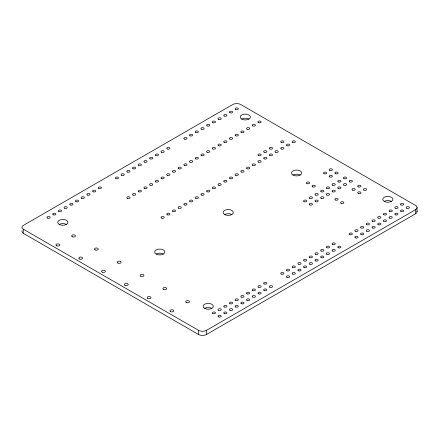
<?xml version="1.0" encoding="UTF-8"?>
<svg xmlns="http://www.w3.org/2000/svg" width="439" height="439" viewBox="0 0 439 439"><rect width="100%" height="100%" fill="white"/><g stroke="black" fill="none" stroke-linecap="round" stroke-linejoin="round"><path stroke-width="0.66" d="M23.283 229.163L198.488 330.315A5.702 3.292 0 0 0 206.549 330.315L415.535 209.661A5.164 2.98 0 0 0 415.535 205.441L240.764 104.537A5.702 3.292 0 0 0 232.697 104.537L23.283 225.437A4.56 2.634 0 0 0 23.283 229.163L23.283 233.312L198.488 334.463A5.702 3.292 0 0 0 206.549 334.463L415.535 213.804A5.164 2.98 0 0 0 416.874 210.929M417.05 207.548L417.05 211.697M415.535 209.661L415.535 213.804M206.549 330.315L206.549 334.463M198.488 330.315L198.488 334.463M224.587 214.561A5.081 2.93 0 0 0 233.082 213.25A5.081 2.93 0 0 0 226.864 209.655A5.081 2.93 0 0 0 224.587 214.561A5.081 2.93 0 0 1 231.77 214.561M293.005 175.057A5.081 2.93 0 0 0 301.505 173.745A5.081 2.93 0 0 0 295.282 170.151A5.081 2.93 0 0 0 293.005 175.057A5.081 2.93 0 0 1 300.194 175.057M204.629 308.381A5.081 2.93 0 0 0 213.129 307.07A5.081 2.93 0 0 0 206.906 303.475A5.081 2.93 0 0 0 204.629 308.381A5.081 2.93 0 0 1 211.812 308.381M241.691 119.095A5.081 2.93 0 0 0 250.192 117.784A5.081 2.93 0 0 0 243.969 114.189A5.081 2.93 0 0 0 241.691 119.095A5.081 2.93 0 0 1 248.875 119.095M384.235 201.397A5.081 2.93 0 0 0 392.735 200.08A5.081 2.93 0 0 0 386.512 196.485A5.081 2.93 0 0 0 384.235 201.397A5.081 2.93 0 0 1 391.418 201.397M59.232 224.439A5.081 2.93 0 0 0 67.732 223.122A5.081 2.93 0 0 0 61.509 219.533A5.081 2.93 0 0 0 59.232 224.439A5.081 2.93 0 0 1 66.415 224.439M156.163 254.066A5.081 2.93 0 0 0 164.663 252.749A5.081 2.93 0 0 0 158.441 249.16A5.081 2.93 0 0 0 156.163 254.066A5.081 2.93 0 0 1 163.346 254.066M23.283 233.312A4.56 2.634 0 0 1 22.191 230.601M102.133 272.092A1.904 1.097 0 0 0 105.316 271.598A1.904 1.097 0 0 0 102.984 270.254A1.904 1.097 0 0 0 102.133 272.092M117.844 263.021A1.904 1.097 0 0 0 121.032 262.527A1.904 1.097 0 0 0 118.7 261.183A1.904 1.097 0 0 0 117.844 263.021M124.939 285.262A1.904 1.097 0 0 0 128.128 284.768A1.904 1.097 0 0 0 125.79 283.418A1.904 1.097 0 0 0 124.939 285.262M140.65 276.186A1.904 1.097 0 0 0 143.838 275.697A1.904 1.097 0 0 0 141.506 274.348A1.904 1.097 0 0 0 140.65 276.186M147.745 298.427A1.904 1.097 0 0 0 150.934 297.933A1.904 1.097 0 0 0 148.601 296.588A1.904 1.097 0 0 0 147.745 298.427M163.462 289.356A1.904 1.097 0 0 0 166.644 288.862A1.904 1.097 0 0 0 164.312 287.518A1.904 1.097 0 0 0 163.462 289.356M170.552 311.597A1.904 1.097 0 0 0 173.74 311.103A1.904 1.097 0 0 0 171.408 309.758A1.904 1.097 0 0 0 170.552 311.597M186.268 302.526A1.904 1.097 0 0 0 189.456 302.032A1.904 1.097 0 0 0 187.118 300.682A1.904 1.097 0 0 0 186.268 302.526M56.516 245.758A1.904 1.097 0 0 0 59.704 245.264A1.904 1.097 0 0 0 57.372 243.919A1.904 1.097 0 0 0 56.516 245.758M72.232 236.687A1.904 1.097 0 0 0 75.415 236.193A1.904 1.097 0 0 0 73.083 234.843A1.904 1.097 0 0 0 72.232 236.687M79.322 258.928A1.904 1.097 0 0 0 82.51 258.434A1.904 1.097 0 0 0 80.178 257.084A1.904 1.097 0 0 0 79.322 258.928M95.038 249.851A1.904 1.097 0 0 0 98.226 249.357A1.904 1.097 0 0 0 95.889 248.013A1.904 1.097 0 0 0 95.038 249.851M329.673 176.933A1.613 0.933 0 0 0 332.367 176.516A1.613 0.933 0 0 0 330.391 175.381A1.613 0.933 0 0 0 329.673 176.933M323.966 173.646A1.613 0.933 0 0 0 326.665 173.224A1.613 0.933 0 0 0 324.69 172.088A1.613 0.933 0 0 0 323.966 173.646M352.479 190.103A1.613 0.933 0 0 0 355.173 189.686A1.613 0.933 0 0 0 353.203 188.545A1.613 0.933 0 0 0 352.479 190.103M358.18 193.396A1.613 0.933 0 0 0 360.88 192.979A1.613 0.933 0 0 0 358.904 191.838A1.613 0.933 0 0 0 358.18 193.396M309.714 204.92A1.613 0.933 0 0 0 312.414 204.497A1.613 0.933 0 0 0 310.439 203.361A1.613 0.933 0 0 0 309.714 204.92M304.013 201.627A1.613 0.933 0 0 0 306.707 201.21A1.613 0.933 0 0 0 304.737 200.069A1.613 0.933 0 0 0 304.013 201.627M315.416 201.627A1.613 0.933 0 0 0 318.116 201.21A1.613 0.933 0 0 0 316.14 200.069A1.613 0.933 0 0 0 315.416 201.627M309.714 198.335A1.613 0.933 0 0 0 312.414 197.918A1.613 0.933 0 0 0 310.439 196.776A1.613 0.933 0 0 0 309.714 198.335M321.118 198.335A1.613 0.933 0 0 0 323.817 197.918A1.613 0.933 0 0 0 321.842 196.776A1.613 0.933 0 0 0 321.118 198.335M315.416 195.042A1.613 0.933 0 0 0 318.116 194.625A1.613 0.933 0 0 0 316.14 193.484A1.613 0.933 0 0 0 315.416 195.042M326.819 195.042A1.613 0.933 0 0 0 329.519 194.625A1.613 0.933 0 0 0 327.543 193.484A1.613 0.933 0 0 0 326.819 195.042M321.118 191.75A1.613 0.933 0 0 0 323.817 191.333A1.613 0.933 0 0 0 321.842 190.191A1.613 0.933 0 0 0 321.118 191.75M332.521 191.75A1.613 0.933 0 0 0 335.22 191.333A1.613 0.933 0 0 0 333.245 190.191A1.613 0.933 0 0 0 332.521 191.75M326.819 188.457A1.613 0.933 0 0 0 329.519 188.04A1.613 0.933 0 0 0 327.543 186.899A1.613 0.933 0 0 0 326.819 188.457M338.222 188.457A1.613 0.933 0 0 0 340.922 188.04A1.613 0.933 0 0 0 338.946 186.899A1.613 0.933 0 0 0 338.222 188.457M332.521 185.165A1.613 0.933 0 0 0 335.22 184.748A1.613 0.933 0 0 0 333.245 183.606A1.613 0.933 0 0 0 332.521 185.165M343.924 185.165A1.613 0.933 0 0 0 346.623 184.748A1.613 0.933 0 0 0 344.648 183.606A1.613 0.933 0 0 0 343.924 185.165M338.222 181.872A1.613 0.933 0 0 0 340.922 181.455A1.613 0.933 0 0 0 338.946 180.314A1.613 0.933 0 0 0 338.222 181.872M349.625 181.872A1.613 0.933 0 0 0 352.325 181.455A1.613 0.933 0 0 0 350.349 180.314A1.613 0.933 0 0 0 349.625 181.872M343.924 178.58A1.613 0.933 0 0 0 346.623 178.163A1.613 0.933 0 0 0 344.648 177.021A1.613 0.933 0 0 0 343.924 178.58M335.374 173.646A1.613 0.933 0 0 0 338.068 173.224A1.613 0.933 0 0 0 336.093 172.088A1.613 0.933 0 0 0 335.374 173.646M329.673 170.354A1.613 0.933 0 0 0 332.367 169.937A1.613 0.933 0 0 0 330.391 168.796A1.613 0.933 0 0 0 329.673 170.354M358.18 186.811A1.613 0.933 0 0 0 360.88 186.394A1.613 0.933 0 0 0 358.904 185.253A1.613 0.933 0 0 0 358.18 186.811M363.882 190.103A1.613 0.933 0 0 0 366.581 189.686A1.613 0.933 0 0 0 364.606 188.545A1.613 0.933 0 0 0 363.882 190.103M47.445 218.073A1.586 0.916 0 0 0 50.101 217.662A1.586 0.916 0 0 0 48.158 216.542A1.586 0.916 0 0 0 47.445 218.073M53.146 214.781A1.586 0.916 0 0 0 55.802 214.369A1.586 0.916 0 0 0 53.86 213.25A1.586 0.916 0 0 0 53.146 214.781M58.853 211.488A1.586 0.916 0 0 0 61.504 211.082A1.586 0.916 0 0 0 59.561 209.957A1.586 0.916 0 0 0 58.853 211.488M64.555 208.201A1.586 0.916 0 0 0 67.211 207.79A1.586 0.916 0 0 0 65.263 206.665A1.586 0.916 0 0 0 64.555 208.201M70.256 204.909A1.586 0.916 0 0 0 72.912 204.497A1.586 0.916 0 0 0 70.964 203.372A1.586 0.916 0 0 0 70.256 204.909M75.958 201.616A1.586 0.916 0 0 0 78.614 201.205A1.586 0.916 0 0 0 76.666 200.08A1.586 0.916 0 0 0 75.958 201.616M81.659 198.324A1.586 0.916 0 0 0 84.315 197.912A1.586 0.916 0 0 0 82.367 196.787A1.586 0.916 0 0 0 81.659 198.324M87.361 195.031A1.586 0.916 0 0 0 90.017 194.62A1.586 0.916 0 0 0 88.074 193.5A1.586 0.916 0 0 0 87.361 195.031M93.063 191.739A1.586 0.916 0 0 0 95.718 191.327A1.586 0.916 0 0 0 93.776 190.208A1.586 0.916 0 0 0 93.063 191.739M98.764 188.446A1.586 0.916 0 0 0 101.42 188.035A1.586 0.916 0 0 0 99.477 186.915A1.586 0.916 0 0 0 98.764 188.446M218.501 316.832A1.586 0.916 0 0 0 221.157 316.42A1.586 0.916 0 0 0 219.215 315.301A1.586 0.916 0 0 0 218.501 316.832M224.203 313.539A1.586 0.916 0 0 0 226.859 313.128A1.586 0.916 0 0 0 224.916 312.008A1.586 0.916 0 0 0 224.203 313.539M229.904 310.247A1.586 0.916 0 0 0 232.56 309.835A1.586 0.916 0 0 0 230.618 308.716A1.586 0.916 0 0 0 229.904 310.247M235.606 306.954A1.586 0.916 0 0 0 238.262 306.543A1.586 0.916 0 0 0 236.319 305.423A1.586 0.916 0 0 0 235.606 306.954M241.307 303.662A1.586 0.916 0 0 0 243.963 303.256A1.586 0.916 0 0 0 242.021 302.131A1.586 0.916 0 0 0 241.307 303.662M247.009 300.375A1.586 0.916 0 0 0 249.665 299.963A1.586 0.916 0 0 0 247.722 298.838A1.586 0.916 0 0 0 247.009 300.375M252.716 297.082A1.586 0.916 0 0 0 255.366 296.671A1.586 0.916 0 0 0 253.424 295.546A1.586 0.916 0 0 0 252.716 297.082M258.417 293.79A1.586 0.916 0 0 0 261.073 293.378A1.586 0.916 0 0 0 259.125 292.253A1.586 0.916 0 0 0 258.417 293.79M264.119 290.497A1.586 0.916 0 0 0 266.775 290.086A1.586 0.916 0 0 0 264.827 288.961A1.586 0.916 0 0 0 264.119 290.497M269.82 287.205A1.586 0.916 0 0 0 272.476 286.793A1.586 0.916 0 0 0 270.528 285.674A1.586 0.916 0 0 0 269.82 287.205M115.869 178.569A1.586 0.916 0 0 0 118.525 178.163A1.586 0.916 0 0 0 116.582 177.038A1.586 0.916 0 0 0 115.869 178.569M121.57 175.282A1.586 0.916 0 0 0 124.226 174.87A1.586 0.916 0 0 0 122.283 173.745A1.586 0.916 0 0 0 121.57 175.282M127.272 171.989A1.586 0.916 0 0 0 129.928 171.578A1.586 0.916 0 0 0 127.985 170.453A1.586 0.916 0 0 0 127.272 171.989M132.973 168.697A1.586 0.916 0 0 0 135.629 168.285A1.586 0.916 0 0 0 133.686 167.16A1.586 0.916 0 0 0 132.973 168.697M138.675 165.404A1.586 0.916 0 0 0 141.331 164.993A1.586 0.916 0 0 0 139.388 163.868A1.586 0.916 0 0 0 138.675 165.404M144.376 162.112A1.586 0.916 0 0 0 147.032 161.7A1.586 0.916 0 0 0 145.089 160.581A1.586 0.916 0 0 0 144.376 162.112M150.078 158.819A1.586 0.916 0 0 0 152.734 158.408A1.586 0.916 0 0 0 150.791 157.288A1.586 0.916 0 0 0 150.078 158.819M155.785 155.527A1.586 0.916 0 0 0 158.435 155.115A1.586 0.916 0 0 0 156.493 153.996A1.586 0.916 0 0 0 155.785 155.527M161.486 152.234A1.586 0.916 0 0 0 164.142 151.823A1.586 0.916 0 0 0 162.194 150.703A1.586 0.916 0 0 0 161.486 152.234M167.188 148.942A1.586 0.916 0 0 0 169.844 148.536A1.586 0.916 0 0 0 167.896 147.411A1.586 0.916 0 0 0 167.188 148.942M286.925 277.327A1.586 0.916 0 0 0 289.581 276.916A1.586 0.916 0 0 0 287.638 275.796A1.586 0.916 0 0 0 286.925 277.327M292.626 274.035A1.586 0.916 0 0 0 295.282 273.629A1.586 0.916 0 0 0 293.34 272.504A1.586 0.916 0 0 0 292.626 274.035M298.328 270.748A1.586 0.916 0 0 0 300.984 270.336A1.586 0.916 0 0 0 299.041 269.211A1.586 0.916 0 0 0 298.328 270.748M304.029 267.455A1.586 0.916 0 0 0 306.685 267.044A1.586 0.916 0 0 0 304.743 265.919A1.586 0.916 0 0 0 304.029 267.455M309.731 264.163A1.586 0.916 0 0 0 312.387 263.751A1.586 0.916 0 0 0 310.444 262.626A1.586 0.916 0 0 0 309.731 264.163M315.432 260.87A1.586 0.916 0 0 0 318.088 260.459A1.586 0.916 0 0 0 316.146 259.334A1.586 0.916 0 0 0 315.432 260.87M321.134 257.578A1.586 0.916 0 0 0 323.79 257.166A1.586 0.916 0 0 0 321.847 256.047A1.586 0.916 0 0 0 321.134 257.578M326.835 254.285A1.586 0.916 0 0 0 329.491 253.874A1.586 0.916 0 0 0 327.549 252.754A1.586 0.916 0 0 0 326.835 254.285M332.537 250.993A1.586 0.916 0 0 0 335.193 250.581A1.586 0.916 0 0 0 333.25 249.462A1.586 0.916 0 0 0 332.537 250.993M338.239 247.7A1.586 0.916 0 0 0 340.894 247.289A1.586 0.916 0 0 0 338.952 246.169A1.586 0.916 0 0 0 338.239 247.7M184.292 139.07A1.586 0.916 0 0 0 186.948 138.658A1.586 0.916 0 0 0 185 137.533A1.586 0.916 0 0 0 184.292 139.07M189.994 135.777A1.586 0.916 0 0 0 192.65 135.366A1.586 0.916 0 0 0 190.707 134.241A1.586 0.916 0 0 0 189.994 135.777M195.695 132.485A1.586 0.916 0 0 0 198.351 132.073A1.586 0.916 0 0 0 196.409 130.954A1.586 0.916 0 0 0 195.695 132.485M201.397 129.192A1.586 0.916 0 0 0 204.053 128.781A1.586 0.916 0 0 0 202.11 127.661A1.586 0.916 0 0 0 201.397 129.192M207.098 125.9A1.586 0.916 0 0 0 209.754 125.488A1.586 0.916 0 0 0 207.812 124.369A1.586 0.916 0 0 0 207.098 125.9M212.8 122.607A1.586 0.916 0 0 0 215.456 122.196A1.586 0.916 0 0 0 213.513 121.076A1.586 0.916 0 0 0 212.8 122.607M218.501 119.315A1.586 0.916 0 0 0 221.157 118.903A1.586 0.916 0 0 0 219.215 117.784A1.586 0.916 0 0 0 218.501 119.315M224.203 116.022A1.586 0.916 0 0 0 226.859 115.616A1.586 0.916 0 0 0 224.916 114.491A1.586 0.916 0 0 0 224.203 116.022M229.904 112.735A1.586 0.916 0 0 0 232.56 112.324A1.586 0.916 0 0 0 230.618 111.199A1.586 0.916 0 0 0 229.904 112.735M235.606 109.443A1.586 0.916 0 0 0 238.262 109.031A1.586 0.916 0 0 0 236.319 107.906A1.586 0.916 0 0 0 235.606 109.443M355.349 237.828A1.586 0.916 0 0 0 358.004 237.417A1.586 0.916 0 0 0 356.056 236.292A1.586 0.916 0 0 0 355.349 237.828M361.05 234.536A1.586 0.916 0 0 0 363.706 234.124A1.586 0.916 0 0 0 361.758 232.999A1.586 0.916 0 0 0 361.05 234.536M366.752 231.243A1.586 0.916 0 0 0 369.408 230.832A1.586 0.916 0 0 0 367.459 229.707A1.586 0.916 0 0 0 366.752 231.243M372.453 227.951A1.586 0.916 0 0 0 375.109 227.539A1.586 0.916 0 0 0 373.161 226.414A1.586 0.916 0 0 0 372.453 227.951M378.155 224.658A1.586 0.916 0 0 0 380.811 224.247A1.586 0.916 0 0 0 378.862 223.127A1.586 0.916 0 0 0 378.155 224.658M383.856 221.366A1.586 0.916 0 0 0 386.512 220.954A1.586 0.916 0 0 0 384.569 219.835A1.586 0.916 0 0 0 383.856 221.366M389.558 218.073A1.586 0.916 0 0 0 392.214 217.662A1.586 0.916 0 0 0 390.271 216.542A1.586 0.916 0 0 0 389.558 218.073M395.259 214.781A1.586 0.916 0 0 0 397.915 214.369A1.586 0.916 0 0 0 395.973 213.25A1.586 0.916 0 0 0 395.259 214.781M400.961 211.488A1.586 0.916 0 0 0 403.617 211.082A1.586 0.916 0 0 0 401.674 209.957A1.586 0.916 0 0 0 400.961 211.488M406.662 208.201A1.586 0.916 0 0 0 409.318 207.79A1.586 0.916 0 0 0 407.376 206.665A1.586 0.916 0 0 0 406.662 208.201M349.647 234.536A1.586 0.916 0 0 0 352.297 234.124A1.586 0.916 0 0 0 350.355 232.999A1.586 0.916 0 0 0 349.647 234.536M355.349 231.243A1.586 0.916 0 0 0 358.004 230.832A1.586 0.916 0 0 0 356.056 229.707A1.586 0.916 0 0 0 355.349 231.243M361.05 227.951A1.586 0.916 0 0 0 363.706 227.539A1.586 0.916 0 0 0 361.758 226.414A1.586 0.916 0 0 0 361.05 227.951M366.752 224.658A1.586 0.916 0 0 0 369.408 224.247A1.586 0.916 0 0 0 367.459 223.127A1.586 0.916 0 0 0 366.752 224.658M372.453 221.366A1.586 0.916 0 0 0 375.109 220.954A1.586 0.916 0 0 0 373.161 219.835A1.586 0.916 0 0 0 372.453 221.366M378.155 218.073A1.586 0.916 0 0 0 380.811 217.662A1.586 0.916 0 0 0 378.862 216.542A1.586 0.916 0 0 0 378.155 218.073M383.856 214.781A1.586 0.916 0 0 0 386.512 214.369A1.586 0.916 0 0 0 384.569 213.25A1.586 0.916 0 0 0 383.856 214.781M389.558 211.488A1.586 0.916 0 0 0 392.214 211.082A1.586 0.916 0 0 0 390.271 209.957A1.586 0.916 0 0 0 389.558 211.488M395.259 208.201A1.586 0.916 0 0 0 397.915 207.79A1.586 0.916 0 0 0 395.973 206.665A1.586 0.916 0 0 0 395.259 208.201M400.961 204.909A1.586 0.916 0 0 0 403.617 204.497A1.586 0.916 0 0 0 401.674 203.372A1.586 0.916 0 0 0 400.961 204.909M281.223 274.035A1.586 0.916 0 0 0 283.879 273.629A1.586 0.916 0 0 0 281.931 272.504A1.586 0.916 0 0 0 281.223 274.035M286.925 270.748A1.586 0.916 0 0 0 289.581 270.336A1.586 0.916 0 0 0 287.638 269.211A1.586 0.916 0 0 0 286.925 270.748M292.626 267.455A1.586 0.916 0 0 0 295.282 267.044A1.586 0.916 0 0 0 293.34 265.919A1.586 0.916 0 0 0 292.626 267.455M298.328 264.163A1.586 0.916 0 0 0 300.984 263.751A1.586 0.916 0 0 0 299.041 262.626A1.586 0.916 0 0 0 298.328 264.163M304.029 260.87A1.586 0.916 0 0 0 306.685 260.459A1.586 0.916 0 0 0 304.743 259.334A1.586 0.916 0 0 0 304.029 260.87M309.731 257.578A1.586 0.916 0 0 0 312.387 257.166A1.586 0.916 0 0 0 310.444 256.047A1.586 0.916 0 0 0 309.731 257.578M315.432 254.285A1.586 0.916 0 0 0 318.088 253.874A1.586 0.916 0 0 0 316.146 252.754A1.586 0.916 0 0 0 315.432 254.285M321.134 250.993A1.586 0.916 0 0 0 323.79 250.581A1.586 0.916 0 0 0 321.847 249.462A1.586 0.916 0 0 0 321.134 250.993M326.835 247.7A1.586 0.916 0 0 0 329.491 247.289A1.586 0.916 0 0 0 327.549 246.169A1.586 0.916 0 0 0 326.835 247.7M332.537 244.408A1.586 0.916 0 0 0 335.193 243.996A1.586 0.916 0 0 0 333.25 242.877A1.586 0.916 0 0 0 332.537 244.408M212.8 313.539A1.586 0.916 0 0 0 215.456 313.128A1.586 0.916 0 0 0 213.513 312.008A1.586 0.916 0 0 0 212.8 313.539M218.501 310.247A1.586 0.916 0 0 0 221.157 309.835A1.586 0.916 0 0 0 219.215 308.716A1.586 0.916 0 0 0 218.501 310.247M224.203 306.954A1.586 0.916 0 0 0 226.859 306.543A1.586 0.916 0 0 0 224.916 305.423A1.586 0.916 0 0 0 224.203 306.954M229.904 303.662A1.586 0.916 0 0 0 232.56 303.256A1.586 0.916 0 0 0 230.618 302.131A1.586 0.916 0 0 0 229.904 303.662M235.606 300.375A1.586 0.916 0 0 0 238.262 299.963A1.586 0.916 0 0 0 236.319 298.838A1.586 0.916 0 0 0 235.606 300.375M241.307 297.082A1.586 0.916 0 0 0 243.963 296.671A1.586 0.916 0 0 0 242.021 295.546A1.586 0.916 0 0 0 241.307 297.082M247.009 293.79A1.586 0.916 0 0 0 249.665 293.378A1.586 0.916 0 0 0 247.722 292.253A1.586 0.916 0 0 0 247.009 293.79M252.716 290.497A1.586 0.916 0 0 0 255.366 290.086A1.586 0.916 0 0 0 253.424 288.961A1.586 0.916 0 0 0 252.716 290.497M258.417 287.205A1.586 0.916 0 0 0 261.073 286.793A1.586 0.916 0 0 0 259.125 285.674A1.586 0.916 0 0 0 258.417 287.205M264.119 283.912A1.586 0.916 0 0 0 266.775 283.501A1.586 0.916 0 0 0 264.827 282.381A1.586 0.916 0 0 0 264.119 283.912M312.563 186.811A1.613 0.933 0 0 0 315.262 186.394A1.613 0.933 0 0 0 313.287 185.253A1.613 0.933 0 0 0 312.563 186.811M306.861 183.518A1.613 0.933 0 0 0 309.561 183.101A1.613 0.933 0 0 0 307.585 181.96A1.613 0.933 0 0 0 306.861 183.518M335.374 199.981A1.613 0.933 0 0 0 338.068 199.564A1.613 0.933 0 0 0 336.093 198.423A1.613 0.933 0 0 0 335.374 199.981M341.076 203.273A1.613 0.933 0 0 0 343.77 202.851A1.613 0.933 0 0 0 341.794 201.715A1.613 0.933 0 0 0 341.076 203.273M252.716 125.9A1.586 0.916 0 0 0 255.366 125.488A1.586 0.916 0 0 0 253.424 124.369A1.586 0.916 0 0 0 252.716 125.9M247.009 129.192A1.586 0.916 0 0 0 249.665 128.781A1.586 0.916 0 0 0 247.722 127.661A1.586 0.916 0 0 0 247.009 129.192M241.307 132.485A1.586 0.916 0 0 0 243.963 132.073A1.586 0.916 0 0 0 242.021 130.954A1.586 0.916 0 0 0 241.307 132.485M235.606 135.777A1.586 0.916 0 0 0 238.262 135.366A1.586 0.916 0 0 0 236.319 134.241A1.586 0.916 0 0 0 235.606 135.777M178.591 168.697A1.586 0.916 0 0 0 181.247 168.285A1.586 0.916 0 0 0 179.299 167.16A1.586 0.916 0 0 0 178.591 168.697M281.223 148.942A1.586 0.916 0 0 0 283.879 148.536A1.586 0.916 0 0 0 281.931 147.411A1.586 0.916 0 0 0 281.223 148.942M229.904 139.07A1.586 0.916 0 0 0 232.56 138.658A1.586 0.916 0 0 0 230.618 137.533A1.586 0.916 0 0 0 229.904 139.07M224.203 142.362A1.586 0.916 0 0 0 226.859 141.951A1.586 0.916 0 0 0 224.916 140.826A1.586 0.916 0 0 0 224.203 142.362M218.501 145.655A1.586 0.916 0 0 0 221.157 145.243A1.586 0.916 0 0 0 219.215 144.118A1.586 0.916 0 0 0 218.501 145.655M212.8 148.942A1.586 0.916 0 0 0 215.456 148.536A1.586 0.916 0 0 0 213.513 147.411A1.586 0.916 0 0 0 212.8 148.942M207.098 152.234A1.586 0.916 0 0 0 209.754 151.823A1.586 0.916 0 0 0 207.812 150.703A1.586 0.916 0 0 0 207.098 152.234M201.397 155.527A1.586 0.916 0 0 0 204.053 155.115A1.586 0.916 0 0 0 202.11 153.996A1.586 0.916 0 0 0 201.397 155.527M195.695 158.819A1.586 0.916 0 0 0 198.351 158.408A1.586 0.916 0 0 0 196.409 157.288A1.586 0.916 0 0 0 195.695 158.819M189.994 162.112A1.586 0.916 0 0 0 192.65 161.7A1.586 0.916 0 0 0 190.707 160.581A1.586 0.916 0 0 0 189.994 162.112M184.292 165.404A1.586 0.916 0 0 0 186.948 164.993A1.586 0.916 0 0 0 185 163.868A1.586 0.916 0 0 0 184.292 165.404M218.501 185.154A1.586 0.916 0 0 0 221.157 184.742A1.586 0.916 0 0 0 219.215 183.623A1.586 0.916 0 0 0 218.501 185.154M224.203 181.861A1.586 0.916 0 0 0 226.859 181.45A1.586 0.916 0 0 0 224.916 180.33A1.586 0.916 0 0 0 224.203 181.861M229.904 178.569A1.586 0.916 0 0 0 232.56 178.163A1.586 0.916 0 0 0 230.618 177.038A1.586 0.916 0 0 0 229.904 178.569M235.606 175.282A1.586 0.916 0 0 0 238.262 174.87A1.586 0.916 0 0 0 236.319 173.745A1.586 0.916 0 0 0 235.606 175.282M241.307 171.989A1.586 0.916 0 0 0 243.963 171.578A1.586 0.916 0 0 0 242.021 170.453A1.586 0.916 0 0 0 241.307 171.989M247.009 168.697A1.586 0.916 0 0 0 249.665 168.285A1.586 0.916 0 0 0 247.722 167.16A1.586 0.916 0 0 0 247.009 168.697M252.716 165.404A1.586 0.916 0 0 0 255.366 164.993A1.586 0.916 0 0 0 253.424 163.868A1.586 0.916 0 0 0 252.716 165.404M258.417 162.112A1.586 0.916 0 0 0 261.073 161.7A1.586 0.916 0 0 0 259.125 160.581A1.586 0.916 0 0 0 258.417 162.112M264.119 158.819A1.586 0.916 0 0 0 266.775 158.408A1.586 0.916 0 0 0 264.827 157.288A1.586 0.916 0 0 0 264.119 158.819M201.397 195.031A1.586 0.916 0 0 0 204.053 194.62A1.586 0.916 0 0 0 202.11 193.5A1.586 0.916 0 0 0 201.397 195.031M269.82 155.527A1.586 0.916 0 0 0 272.476 155.115A1.586 0.916 0 0 0 270.528 153.996A1.586 0.916 0 0 0 269.82 155.527M275.522 152.234A1.586 0.916 0 0 0 278.178 151.823A1.586 0.916 0 0 0 276.23 150.703A1.586 0.916 0 0 0 275.522 152.234M172.889 171.989A1.586 0.916 0 0 0 175.545 171.578A1.586 0.916 0 0 0 173.597 170.453A1.586 0.916 0 0 0 172.889 171.989M167.188 175.282A1.586 0.916 0 0 0 169.844 174.87A1.586 0.916 0 0 0 167.896 173.745A1.586 0.916 0 0 0 167.188 175.282M161.486 178.569A1.586 0.916 0 0 0 164.142 178.163A1.586 0.916 0 0 0 162.194 177.038A1.586 0.916 0 0 0 161.486 178.569M155.785 181.861A1.586 0.916 0 0 0 158.435 181.45A1.586 0.916 0 0 0 156.493 180.33A1.586 0.916 0 0 0 155.785 181.861M150.078 185.154A1.586 0.916 0 0 0 152.734 184.742A1.586 0.916 0 0 0 150.791 183.623A1.586 0.916 0 0 0 150.078 185.154M144.376 188.446A1.586 0.916 0 0 0 147.032 188.035A1.586 0.916 0 0 0 145.089 186.915A1.586 0.916 0 0 0 144.376 188.446M138.675 191.739A1.586 0.916 0 0 0 141.331 191.327A1.586 0.916 0 0 0 139.388 190.208A1.586 0.916 0 0 0 138.675 191.739M132.973 195.031A1.586 0.916 0 0 0 135.629 194.62A1.586 0.916 0 0 0 133.686 193.5A1.586 0.916 0 0 0 132.973 195.031M127.272 198.324A1.586 0.916 0 0 0 129.928 197.912A1.586 0.916 0 0 0 127.985 196.787A1.586 0.916 0 0 0 127.272 198.324M161.486 218.073A1.586 0.916 0 0 0 164.142 217.662A1.586 0.916 0 0 0 162.194 216.542A1.586 0.916 0 0 0 161.486 218.073M167.188 214.781A1.586 0.916 0 0 0 169.844 214.369A1.586 0.916 0 0 0 167.896 213.25A1.586 0.916 0 0 0 167.188 214.781M172.889 211.488A1.586 0.916 0 0 0 175.545 211.082A1.586 0.916 0 0 0 173.597 209.957A1.586 0.916 0 0 0 172.889 211.488M178.591 208.201A1.586 0.916 0 0 0 181.247 207.79A1.586 0.916 0 0 0 179.299 206.665A1.586 0.916 0 0 0 178.591 208.201M184.292 204.909A1.586 0.916 0 0 0 186.948 204.497A1.586 0.916 0 0 0 185 203.372A1.586 0.916 0 0 0 184.292 204.909M189.994 201.616A1.586 0.916 0 0 0 192.65 201.205A1.586 0.916 0 0 0 190.707 200.08A1.586 0.916 0 0 0 189.994 201.616M195.695 198.324A1.586 0.916 0 0 0 198.351 197.912A1.586 0.916 0 0 0 196.409 196.787A1.586 0.916 0 0 0 195.695 198.324M264.119 152.234A1.586 0.916 0 0 0 266.775 151.823A1.586 0.916 0 0 0 264.827 150.703A1.586 0.916 0 0 0 264.119 152.234M258.417 155.527A1.586 0.916 0 0 0 261.073 155.115A1.586 0.916 0 0 0 259.125 153.996A1.586 0.916 0 0 0 258.417 155.527M207.098 191.739A1.586 0.916 0 0 0 209.754 191.327A1.586 0.916 0 0 0 207.812 190.208A1.586 0.916 0 0 0 207.098 191.739M286.925 145.655A1.586 0.916 0 0 0 289.581 145.243A1.586 0.916 0 0 0 287.638 144.118A1.586 0.916 0 0 0 286.925 145.655M269.82 148.942A1.586 0.916 0 0 0 272.476 148.536A1.586 0.916 0 0 0 270.528 147.411A1.586 0.916 0 0 0 269.82 148.942M258.417 122.607A1.586 0.916 0 0 0 261.073 122.196A1.586 0.916 0 0 0 259.125 121.076A1.586 0.916 0 0 0 258.417 122.607M212.8 188.446A1.586 0.916 0 0 0 215.456 188.035A1.586 0.916 0 0 0 213.513 186.915A1.586 0.916 0 0 0 212.8 188.446M292.626 142.362A1.586 0.916 0 0 0 295.282 141.951A1.586 0.916 0 0 0 293.34 140.826A1.586 0.916 0 0 0 292.626 142.362M281.223 142.362A1.586 0.916 0 0 0 283.879 141.951A1.586 0.916 0 0 0 281.931 140.826A1.586 0.916 0 0 0 281.223 142.362"/></g></svg>
